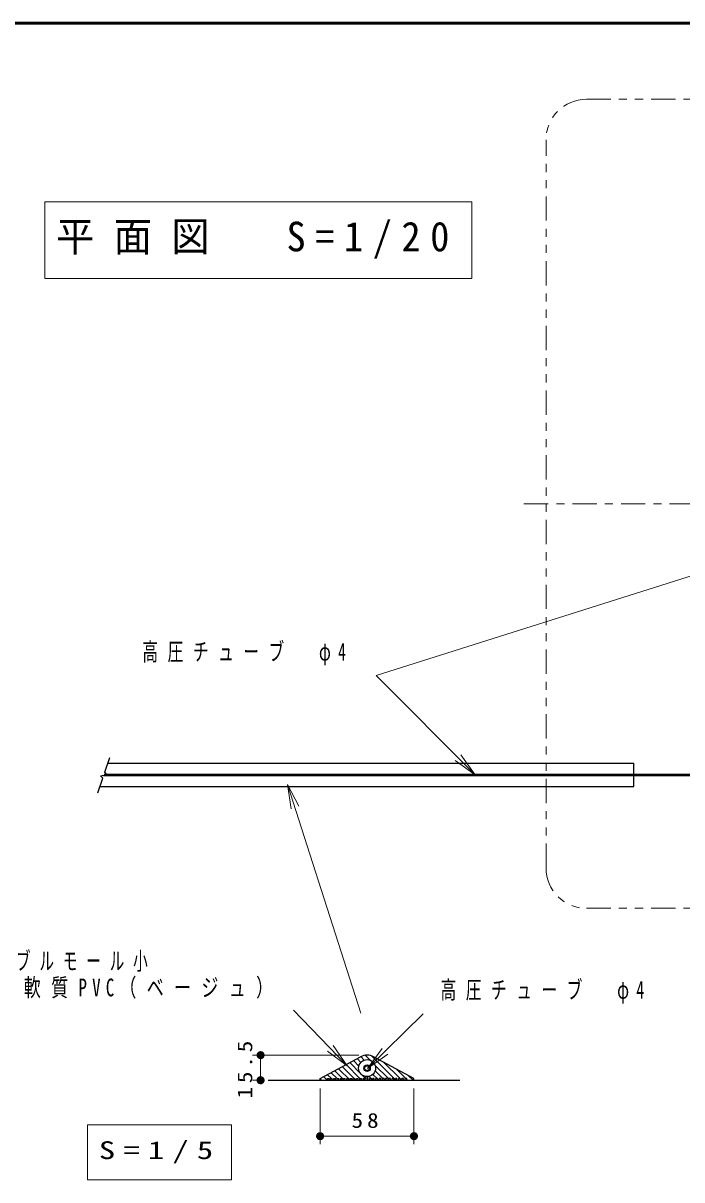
# Model space of a CAD drawing. Units: millimetres on the paper, with parts at other scales. Extents: x -385 to 420, y 0 to 267.
# Drawn here: x 177.5 to 258.9, y 124 to 267 of the extents above; entities that cross this region are included whole.
import ezdxf

# ---------------------------------------------------------------- set-up
doc = ezdxf.new("R2010")
doc.units = ezdxf.units.MM
doc.linetypes.add('USER2', pattern=[6, 3, -1, 1, -1])
doc.linetypes.add('USER3', pattern=[8, 3, -1, 1, -1, 1, -1])
for name, color, linetype, lineweight in [('1_20', 7, 'Continuous', 25), ('1_5', 7, 'Continuous', 25), ('A3図枠', 7, 'Continuous', 13)]:
    doc.layers.add(name, color=color, linetype=linetype, lineweight=lineweight)
doc.styles.add('ＭＳ ゴシック', font='')
doc.styles.get('ＭＳ ゴシック').set_extended_font_data('MS Gothic')

# ---------------------------------------------------------------- blocks, each defined once
blk = doc.blocks.new('filled_dot')
at = {"color": 0, "linetype": 'Continuous', "lineweight": -2, "const_width": 1.25}
blk.add_lwpolyline([(-0.625, 0, 1), (0.625, 0, 1)], format="xyb", close=True, dxfattribs=at)
blk = doc.blocks.new('open_arrow')
at = {"color": 0, "linetype": 'Continuous', "lineweight": -2}
blk.add_lwpolyline([(7.5, 1.25), (0, 0), (7.5, -1.25)], dxfattribs=at)

msp = doc.modelspace()

# ---------------------------------------------------------------- linework, layer by layer
at = {"layer": '1_20', "linetype": 'USER3', "lineweight": 13}
for p, q in [((247.141, 257.591), (337.141, 257.591)), ((242.141, 162.591), (242.141, 252.591)), ((247.141, 157.591), (337.141, 157.591))]:
    msp.add_line(p, q, dxfattribs=at)
at = {"layer": '1_20', "lineweight": 13}
for p, q in [((180.15, 244.914), (180.15, 235.447)), ((232.95, 244.914), (180.15, 244.914)), ((232.95, 235.447), (232.95, 244.914)), ((180.15, 235.447), (232.95, 235.447)), ((262.566, 199.468), (221.134, 186.362)), ((233.395, 174.102), (221.134, 186.362))]:
    msp.add_line(p, q, dxfattribs=at)
at = {"layer": '1_20', "linetype": 'USER2', "lineweight": 13}
msp.add_line((239.416, 207.591), (345.105, 207.591), dxfattribs=at)
at = {"layer": '1_20'}
for p, q in [((187.973, 175.541), (253.016, 175.541)), ((253.016, 172.641), (253.016, 175.541)), ((187.44, 173.991), (291.091, 173.991)), ((187.509, 174.191), (291.091, 174.191)), ((186.976, 172.641), (253.016, 172.641))]:
    msp.add_line(p, q, dxfattribs=at)
msp.add_lwpolyline([(186.707, 171.859), (187.332, 173.676), (187.069, 173.978), (187.854, 174.131), (187.592, 174.433), (188.217, 176.251)], dxfattribs=at)
at = {"layer": '1_20', "linetype": 'USER3', "lineweight": 13}
for centre, start, end in [((247.141, 252.591), 90, 180), ((247.141, 162.591), 180, 270)]:
    msp.add_arc(centre, 5, start, end, dxfattribs=at)
at = {"layer": '1_5', "lineweight": 13}
for p, q in [((210.176, 172.905), (219.241, 144.634)), ((217.551, 138.138), (210.899, 145.012)), ((220.082, 137.798), (226.932, 144.566)), ((219.011, 139.436), (205.845, 139.436)), ((206.845, 136.336), (206.845, 139.436)), ((218.993, 138.095), (218.328, 138.761)), ((219.243, 138.552), (218.787, 139.009)), ((219.672, 138.83), (219.246, 139.256)), ((220.397, 138.813), (219.788, 139.422)), ((223.511, 136.406), (220.577, 139.34)), ((216.311, 136.535), (215.573, 137.272)), ((217.111, 136.442), (216.032, 137.52)), ((217.911, 136.349), (216.491, 137.768)), ((218.431, 136.536), (216.95, 138.017)), ((219.138, 136.536), (217.409, 138.265)), ((219.16, 137.221), (217.869, 138.513)), ((222.711, 136.499), (220.987, 138.222)), ((221.966, 136.536), (221.005, 137.498)), ((224.087, 136.536), (222.062, 138.562)), ((224.795, 136.536), (223.6, 137.731)), ((206.802, 136.336), (205.845, 136.336)), ((214.388, 136.336), (214.211, 136.513)), ((215.095, 136.336), (214.655, 136.776)), ((215.602, 136.536), (215.114, 137.024)), ((215.802, 136.336), (215.711, 136.428)), ((218.631, 136.336), (218.511, 136.456)), ((219.338, 136.336), (219.311, 136.363)), ((219.911, 136.47), (219.396, 136.985)), ((220.711, 136.377), (220.27, 136.819)), ((221.259, 136.536), (220.727, 137.068)), ((221.459, 136.336), (221.311, 136.484)), ((222.166, 136.336), (222.111, 136.392)), ((224.287, 136.336), (224.111, 136.513)), ((224.995, 136.336), (224.911, 136.42)), ((225.702, 136.336), (225.138, 136.9)), ((214.211, 135.336), (214.211, 128.425)), ((225.811, 135.336), (225.811, 128.425)), ((185.45, 130.825), (185.45, 124.025)), ((203.25, 130.825), (185.45, 130.825)), ((203.25, 124.025), (203.25, 130.825)), ((225.811, 129.425), (214.211, 129.425)), ((185.45, 124.025), (203.25, 124.025))]:
    msp.add_line(p, q, dxfattribs=at)
at = {"layer": '1_5'}
for p, q in [((214.211, 136.536), (219.197, 139.231)), ((225.811, 136.536), (220.824, 139.231)), ((207.802, 136.336), (231.479, 136.336)), ((214.211, 136.336), (214.211, 136.536)), ((215.111, 136.536), (215.311, 136.536)), ((215.111, 136.336), (215.111, 136.536)), ((215.311, 136.336), (215.311, 136.536)), ((215.511, 136.536), (215.711, 136.536)), ((215.511, 136.336), (215.511, 136.536)), ((215.711, 136.336), (215.711, 136.536)), ((215.911, 136.536), (216.111, 136.536)), ((215.911, 136.336), (215.911, 136.536)), ((216.111, 136.336), (216.111, 136.536)), ((216.311, 136.536), (216.511, 136.536)), ((216.311, 136.336), (216.311, 136.536)), ((216.511, 136.336), (216.511, 136.536)), ((216.711, 136.536), (216.911, 136.536)), ((216.711, 136.336), (216.711, 136.536)), ((216.911, 136.336), (216.911, 136.536)), ((217.111, 136.536), (217.311, 136.536)), ((217.111, 136.336), (217.111, 136.536)), ((217.311, 136.336), (217.311, 136.536)), ((217.511, 136.536), (217.711, 136.536)), ((217.511, 136.336), (217.511, 136.536)), ((217.711, 136.336), (217.711, 136.536)), ((217.911, 136.536), (218.111, 136.536)), ((217.911, 136.336), (217.911, 136.536)), ((218.111, 136.336), (218.111, 136.536)), ((218.311, 136.536), (218.511, 136.536)), ((218.311, 136.336), (218.311, 136.536)), ((218.511, 136.336), (218.511, 136.536)), ((218.711, 136.536), (218.911, 136.536)), ((218.711, 136.336), (218.711, 136.536)), ((218.911, 136.336), (218.911, 136.536)), ((219.111, 136.536), (219.311, 136.536)), ((219.111, 136.336), (219.111, 136.536)), ((219.311, 136.336), (219.311, 136.536)), ((219.511, 136.536), (219.711, 136.536)), ((219.511, 136.336), (219.511, 136.536)), ((219.711, 136.336), (219.711, 136.536)), ((219.911, 136.336), (219.911, 136.791)), ((220.111, 136.336), (220.111, 136.791)), ((220.511, 136.536), (220.311, 136.536)), ((220.311, 136.336), (220.311, 136.536)), ((220.511, 136.336), (220.511, 136.536)), ((220.911, 136.536), (220.711, 136.536)), ((220.711, 136.336), (220.711, 136.536)), ((220.911, 136.336), (220.911, 136.536)), ((221.311, 136.536), (221.111, 136.536)), ((221.111, 136.336), (221.111, 136.536)), ((221.311, 136.336), (221.311, 136.536)), ((221.711, 136.536), (221.511, 136.536)), ((221.511, 136.336), (221.511, 136.536)), ((221.711, 136.336), (221.711, 136.536)), ((222.111, 136.536), (221.911, 136.536)), ((221.911, 136.336), (221.911, 136.536)), ((222.111, 136.336), (222.111, 136.536)), ((222.511, 136.536), (222.311, 136.536)), ((222.311, 136.336), (222.311, 136.536)), ((222.511, 136.336), (222.511, 136.536)), ((222.911, 136.536), (222.711, 136.536)), ((222.711, 136.336), (222.711, 136.536)), ((222.911, 136.336), (222.911, 136.536)), ((223.311, 136.536), (223.111, 136.536)), ((223.111, 136.336), (223.111, 136.536)), ((223.311, 136.336), (223.311, 136.536)), ((223.711, 136.536), (223.511, 136.536)), ((223.511, 136.336), (223.511, 136.536)), ((223.711, 136.336), (223.711, 136.536)), ((224.111, 136.536), (223.911, 136.536)), ((223.911, 136.336), (223.911, 136.536)), ((224.111, 136.336), (224.111, 136.536)), ((224.511, 136.536), (224.311, 136.536)), ((224.311, 136.336), (224.311, 136.536)), ((224.511, 136.336), (224.511, 136.536)), ((224.911, 136.536), (224.711, 136.536)), ((224.711, 136.336), (224.711, 136.536)), ((224.911, 136.336), (224.911, 136.536)), ((225.811, 136.336), (225.811, 136.536))]:
    msp.add_line(p, q, dxfattribs=at)
for radius in [1.05, 0.4, 0.3]:
    msp.add_circle((220.011, 137.836), radius, dxfattribs=at)
msp.add_arc((220.011, 137.725), 1.711, 61.61705, 118.38295, dxfattribs=at)
at = {"layer": 'A3図枠', "lineweight": 50}
msp.add_line((420, 267), (35, 267), dxfattribs=at)

# ---------------------------------------------------------------- block references
at = {"layer": '1_20', "lineweight": 13, "xscale": 0.4, "yscale": 0.4, "rotation": 135}
msp.add_blockref('open_arrow', (233.395, 174.102), dxfattribs=at)
at = {"layer": '1_5', "lineweight": 13, "xscale": 0.4, "yscale": 0.4}
for name, p, rotation in [('open_arrow', (210.176, 172.905), 287.8), ('open_arrow', (217.551, 138.138), 134.1), ('open_arrow', (220.082, 137.798), 44.7), ('filled_dot', (206.845, 139.436), 270), ('filled_dot', (206.845, 136.336), 90), ('filled_dot', (225.811, 129.425), 180)]:
    msp.add_blockref(name, p, dxfattribs=dict(at, rotation=rotation))
msp.add_blockref('filled_dot', (214.211, 129.425), dxfattribs=at)

# ---------------------------------------------------------------- texts
at = {"layer": '1_20', "attachment_point": 4, "style": 'ＭＳ ゴシック'}
for s, insert, char_height in [('\\T1.5;\\W0.95;平面図\u3000S=1/20', (181.55, 240.181), 3.666), ('\\T1.6;\\W0.65;高圧チューブ\u3000φ4', (192.227, 189.012), 2.199)]:
    msp.add_mtext(s, dxfattribs=dict(at, insert=insert, char_height=char_height))
at = {"layer": '1_5', "style": 'ＭＳ ゴシック'}
for s, insert, char_height, attachment_point in [('\\T1.61;\\W0.6;ケーブルモール小', (170.81, 150.962), 2.199, 4), ('\\T1.61;\\W0.7;耐候軟質PVC（ベージュ）', (170.81, 147.662), 2.199, 4), ('\\T1.6;\\W0.65;高圧チューブ\u3000φ4', (229.097, 147.216), 2.199, 4), ('\\T1.34;\\W1.15;58', (220.011, 130.425), 1.833, 8), ('\\T1.5;\\W1.35;S=1/5', (186.85, 127.425), 2.199, 4)]:
    msp.add_mtext(s, dxfattribs=dict(at, insert=insert, char_height=char_height, attachment_point=attachment_point))
at = {"layer": '1_5', "insert": (205.845, 137.886), "char_height": 1.833, "attachment_point": 8, "rotation": 90, "style": 'ＭＳ ゴシック'}
msp.add_mtext('\\T1.33;\\W1.15;15.5', dxfattribs=at)

doc.saveas('drawing.dxf')
